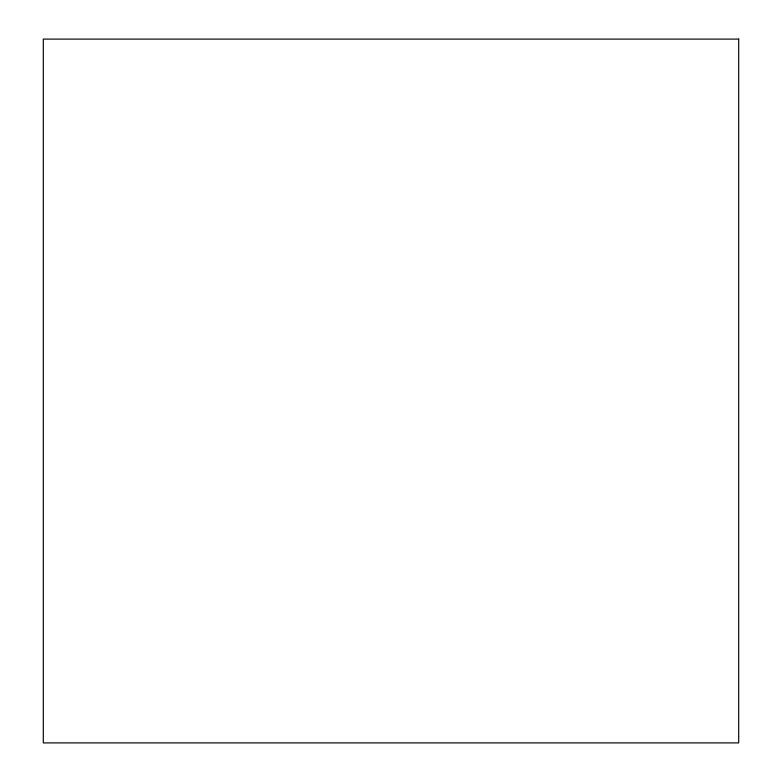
<?xml version="1.0" encoding="UTF-8"?>
<svg xmlns="http://www.w3.org/2000/svg" width="782" height="782" viewBox="0 0 782 782"><rect width="100%" height="100%" fill="white"/><g stroke="black" fill="none" stroke-linecap="round" stroke-linejoin="round"><path stroke-width="1.17" d="M738.697 39.1L43.303 39.1L43.303 742.9L738.697 742.9L738.697 39.1"/></g></svg>
